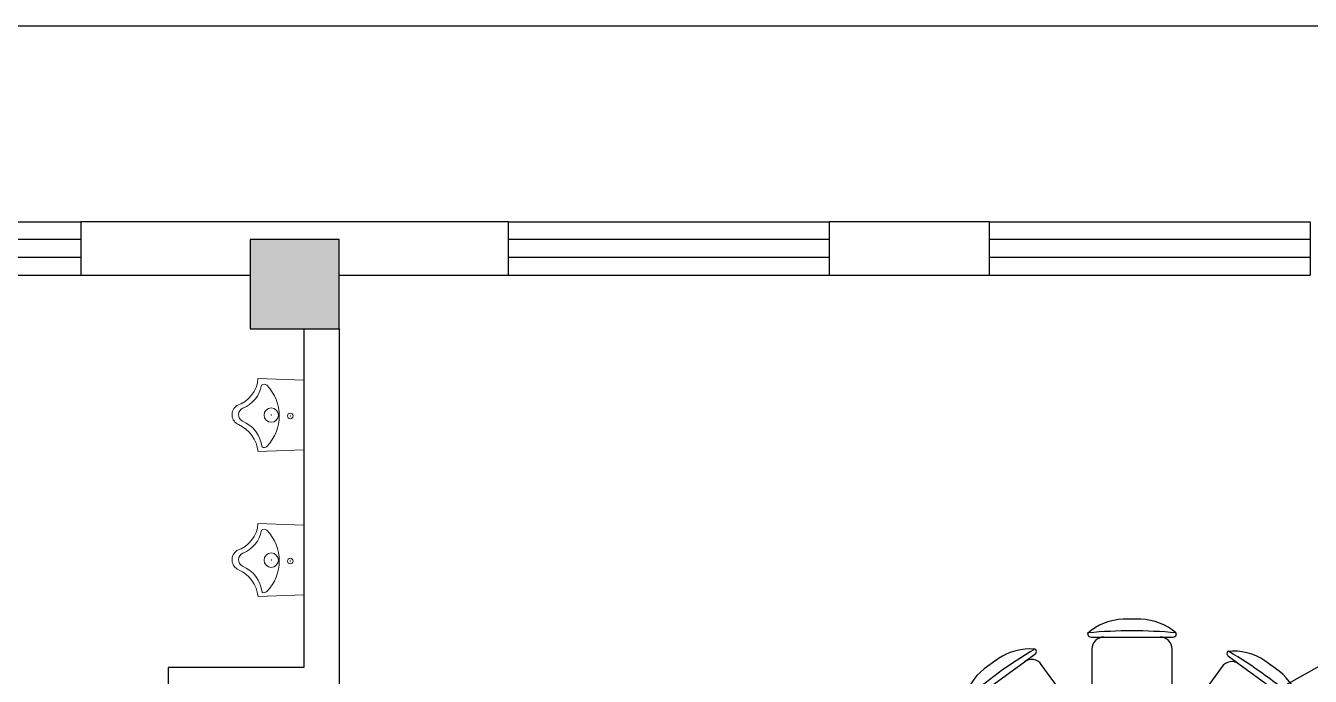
# Model space of a CAD drawing. Extents: x 2350667 to 3185789, y 309667 to 706270.
# Drawn here: x 2474762 to 2481972, y 484006 to 487656 of the extents above; entities that cross this region are included whole.
import ezdxf

# ---------------------------------------------------------------- set-up
doc = ezdxf.new("R2010")
doc.units = 0
doc.header["$LTSCALE"] = 1000
for name, color, linetype in [('0-底图', 7, 'Continuous'), ('COLUMN', 255, 'Continuous'), ('fur', 253, 'Continuous'), ('PUB_HATCH', 8, 'Continuous'), ('WALL', 2, 'Continuous'), ('WINDOW', 4, 'Continuous'), ('WIRE-消防', 1, 'Continuous'), ('洁具', 213, 'Continuous')]:
    doc.layers.add(name, color=color, linetype=linetype)
doc.layers.add('LVTRY', color=8, linetype='Continuous', lineweight=9)

# ---------------------------------------------------------------- blocks, each defined once
blk = doc.blocks.new('$lvtry$00000226')
at = {"color": 0}
blk.add_line((-180.9, -233.6), (-180.9, -233.6), dxfattribs=at)
blk.add_lwpolyline([(52.9, -374.4, -0.307493), (204.8, -256.5), (195.1, 0), (-195.1, 0), (-205.1, -255.8, -0.265776), (-54.3, -365.7, 0.591279)], format="xyb", close=True, dxfattribs=at)
for centre, radius in [((-5.6, -75), 15.8), ((-0.7, -182), 40.3)]:
    blk.add_circle(centre, radius, dxfattribs=at)
for centre, radius, start, end in [((-4.8, -381.5), 244.6, 45.41426, 134.58574), ((-160.6, -223.5), 22.7, 134.58574, 206.45735), ((152.7, -221.8), 20.3, 314.58574, 45.41426), ((-200.2, -411.9), 179.3, 22.29844, 83.80425), ((198.8, -407.2), 174, 100.56764, 157.70342), ((1.2, -326.2), 39.6, 206.43535, 337.70342)]:
    blk.add_arc(centre, radius, start, end, dxfattribs=at)
for p in [(-5.6, -75), (-0.7, -182)]:
    blk.add_point(p, dxfattribs=at)
blk = doc.blocks.new('$WINLIB2D$00000001')
at = {"color": 0}
for points in [[(-0.5, 0.5), (-0.5, -0.5)], [(-0.5, 0.5), (0.5, 0.5)], [(0.5, -0.5), (0.5, 0.5)], [(0.5, 0.1667), (-0.5, 0.1667)], [(0.5, -0.1667), (-0.5, -0.1667)], [(-0.5, -0.5), (0.5, -0.5)]]:
    blk.add_lwpolyline(points, dxfattribs=at)
blk = doc.blocks.new('$plan$00002741')
at = {"layer": 'fur'}
for p, q in [((-146.9, 1240.2, 0), (168.1, 1240.2, 0)), ((-847.8, 917, 0), (-593, 1102.2, 0)), ((610.1, 1089.7, 0), (865, 904.6, 0)), ((-1224.9, 243.5, 0), (-1127.6, 543.1, 0)), ((1134.1, 523, 0), (1231.5, 223.4, 0)), ((-1134.1, -523, 0), (-1231.5, -223.4, 0)), ((1224.9, -243.5, 0), (1127.6, -543.1, 0)), ((-610.1, -1089.7, 0), (-865, -904.6, 0)), ((847.8, -917, 0), (593, -1102.2, 0)), ((146.9, -1240.2, 0), (-168.1, -1240.2, 0))]:
    blk.add_line(p, q, dxfattribs=at)
at = {"layer": 'fur', "elevation": 0}
for points in [[(-239.4, 1260.2, 0.414214), (-219.4, 1240.2), (-146.9, 1240.2, 0.414214), (-214.4, 1172.7), (-214.4, 947.7, 0.414214), (-146.9, 880.2), (168.1, 880.2, 0.414214), (235.6, 947.7), (235.6, 1172.7, 0.414214), (168.1, 1240.2), (240.6, 1240.2, 0.302537), (259.1, 1252.5, 0.324647), (256.3, 1264, 0.171658), (60.2, 1340.2), (-39, 1340.2, 0.176269)], [(-934.4, 878.8, 0.414214), (-906.5, 874.4), (-847.8, 917, 0.414214), (-862.8, 822.7), (-730.5, 640.7, 0.414214), (-636.2, 625.8), (-381.4, 810.9, 0.414214), (-366.5, 905.2), (-498.7, 1087.2, 0.414214), (-593, 1102.2), (-534.3, 1144.8, 0.302537), (-526.6, 1165.6, 0.324647), (-535.5, 1173.2, 0.171658), (-739.1, 1119.6), (-819.3, 1061.4, 0.176269)], [(547.1, 1160.3, 0.414214), (551.5, 1132.3), (610.1, 1089.7, 0.414214), (515.9, 1074.8), (383.6, 892.8, 0.414214), (398.5, 798.5), (653.4, 613.3, 0.414214), (747.7, 628.3), (879.9, 810.3, 0.414214), (865, 904.6), (923.6, 862, 0.302537), (945.8, 861.1, 0.324647), (950.3, 871.9, 0.171658), (836.4, 1048.9), (756.2, 1107.2, 0.176269)], [(-1272.5, 161.7, 0.414214), (-1247.3, 174.6), (-1224.9, 243.5, 0.414214), (-1181.6, 158.5), (-967.6, 89, 0.414214), (-882.6, 132.3), (-785.2, 431.9, 0.414214), (-828.5, 516.9), (-1042.5, 586.5, 0.414214), (-1127.6, 543.1), (-1105.2, 612.1, 0.302537), (-1111.2, 633.4, 0.324647), (-1122.9, 634.4, 0.171658), (-1256, 471.4), (-1286.7, 377.1, 0.176269)], [(1124.6, 617.1, 0.414214), (1111.7, 591.9), (1134.1, 523, 0.414214), (1049.1, 566.3), (835.1, 496.8, 0.414214), (791.8, 411.7), (889.1, 112.1, 0.414214), (974.2, 68.8), (1188.1, 138.3, 0.414214), (1231.5, 223.4), (1253.9, 154.4, 0.302537), (1271.3, 140.7, 0.324647), (1281.3, 146.8, 0.171658), (1293.2, 356.9), (1262.6, 451.2, 0.176269)], [(-1124.6, -617.1, 0.414214), (-1111.7, -591.9), (-1134.1, -523, 0.414214), (-1049.1, -566.3), (-835.1, -496.8, 0.414214), (-791.8, -411.7), (-889.1, -112.1, 0.414214), (-974.2, -68.8), (-1188.1, -138.3, 0.414214), (-1231.5, -223.4), (-1253.9, -154.4, 0.302537), (-1271.3, -140.7, 0.324647), (-1281.3, -146.8, 0.171658), (-1293.2, -356.9), (-1262.6, -451.2, 0.176269)], [(1272.5, -161.7, 0.414214), (1247.3, -174.6), (1224.9, -243.5, 0.414214), (1181.6, -158.5), (967.6, -89, 0.414214), (882.6, -132.3), (785.2, -431.9, 0.414214), (828.5, -516.9), (1042.5, -586.5, 0.414214), (1127.6, -543.1), (1105.2, -612.1, 0.302537), (1111.2, -633.4, 0.324647), (1122.9, -634.4, 0.171658), (1256, -471.4), (1286.7, -377.1, 0.176269)], [(-547.1, -1160.3, 0.414214), (-551.5, -1132.3), (-610.1, -1089.7, 0.414214), (-515.9, -1074.8), (-383.6, -892.8, 0.414214), (-398.5, -798.5), (-653.4, -613.3, 0.414214), (-747.7, -628.3), (-879.9, -810.3, 0.414214), (-865, -904.6), (-923.6, -862, 0.302537), (-945.8, -861.1, 0.324647), (-950.3, -871.9, 0.171658), (-836.4, -1048.9), (-756.2, -1107.2, 0.176269)], [(934.4, -878.8, 0.414214), (906.5, -874.4), (847.8, -917, 0.414214), (862.8, -822.7), (730.5, -640.7, 0.414214), (636.2, -625.8), (381.4, -810.9, 0.414214), (366.5, -905.2), (498.7, -1087.2, 0.414214), (593, -1102.2), (534.3, -1144.8, 0.302537), (526.6, -1165.6, 0.324647), (535.5, -1173.2, 0.171658), (739.1, -1119.6), (819.3, -1061.4, 0.176269)], [(239.4, -1260.2, 0.414214), (219.4, -1240.2), (146.9, -1240.2, 0.414214), (214.4, -1172.7), (214.4, -947.7, 0.414214), (146.9, -880.2), (-168.1, -880.2, 0.414214), (-235.6, -947.7), (-235.6, -1172.7, 0.414214), (-168.1, -1240.2), (-240.6, -1240.2, 0.302537), (-259.1, -1252.5, 0.324647), (-256.3, -1264, 0.171658), (-60.2, -1340.2), (39, -1340.2, 0.176269)]]:
    blk.add_lwpolyline(points, format="xyb", close=True, dxfattribs=at)
at = {"layer": 'fur'}
blk.add_circle((0, 0, 0), 800, dxfattribs=at)
for centre, radius, start, end in [((-228.6, 1256.4, 0), 10, 130.72654, 202.66999), ((10.6, -1437.6, 0), 2712.7, 84.8023, 95.1977), ((853.6, -1156.8, 0), 2712.7, 120.8023, 131.1977), ((553.5, 1150.8, 0), 10, 94.72654, 166.66999), ((-836.4, -1169.3, 0), 2712.7, 48.8023, 59.1977), ((-923.4, 882.1, 0), 10, 166.72654, 238.66999), ((1370.5, -434.2, 0), 2712.7, 156.8023, 167.1977), ((1124.2, 605.7, 0), 10, 58.72654, 130.66999), ((-1364, -454.3, 0), 2712.7, 12.8023, 23.1977), ((-1265.5, 170.8, 0), 10, 202.72654, 274.66999), ((1364, 454.3, 0), 2712.7, 192.8023, 203.1977), ((-1370.5, 434.2, 0), 2712.7, 336.8023, 347.1977), ((1265.5, -170.8, 0), 10, 22.72654, 94.66999), ((-1124.2, -605.7, 0), 10, 238.72654, 310.66999), ((836.4, 1169.3, 0), 2712.7, 228.8023, 239.1977), ((-853.6, 1156.8, 0), 2712.7, 300.8023, 311.1977), ((923.4, -882.1, 0), 10, 346.72654, 58.66999), ((-553.5, -1150.8, 0), 10, 274.72654, 346.66999), ((-10.6, 1437.6, 0), 2712.7, 264.8023, 275.1977), ((228.6, -1256.4, 0), 10, 310.72654, 22.66999)]:
    blk.add_arc(centre, radius, start, end, dxfattribs=at)
blk = doc.blocks.new('cghch')
at = {"layer": 'PUB_HATCH'}
blk.add_hatch(color=256, dxfattribs=at).paths.add_polyline_path([(2152094.1, 9398), (2152094.1, 9898), (2151594.1, 9898), (2151594.1, 9398)])
blk.add_lwpolyline([(2143644.1, -3902), (2143644.1, -3902), (2143644.1, -3902), (2143644.1, -3902), (2143644.1, 11098), (2159144.1, 11098)])
at = {"layer": 'COLUMN'}
for p, q in [((2152094.1, 9898), (2151594.1, 9898)), ((2151594.1, 9898), (2151594.1, 9398)), ((2152094.1, 9398), (2152094.1, 9898)), ((2151594.1, 9398), (2152094.1, 9398))]:
    blk.add_line(p, q, dxfattribs=at)
at = {"layer": 'WALL'}
for p, q in [((2152019.1, 9998), (2150644.1, 9998)), ((2150644.1, 9998), (2150644.1, 9698)), ((2153044.1, 9998), (2152019.1, 9998)), ((2153044.1, 9698), (2153044.1, 9998)), ((2155744.1, 9998), (2154844.1, 9998)), ((2154844.1, 9998), (2154844.1, 9698)), ((2155744.1, 9698), (2155744.1, 9998)), ((2150644.1, 9698), (2151594.1, 9698)), ((2152094.1, 9698), (2153044.1, 9698)), ((2154844.1, 9698), (2155744.1, 9698)), ((2151894.1, 9398), (2151894.1, 7498)), ((2152094.1, 9398), (2152094.1, 7398)), ((2151894.1, 7498), (2151133.9, 7498)), ((2151133.9, 7498), (2151133.9, 7298))]:
    blk.add_line(p, q, dxfattribs=at)
at = {"layer": 'LVTRY', "yscale": -1, "rotation": 90.00000000000006}
for p in [(2151894.1, 8914), (2151894.1, 8100.2)]:
    blk.add_blockref('$lvtry$00000226', p, dxfattribs=at)
at = {"layer": 'WINDOW', "xscale": -1800, "yscale": 300, "zscale": -1800, "rotation": 180}
for p in [(2149744.1, 9848), (2153944.1, 9848), (2156644.1, 9848)]:
    blk.add_blockref('$WINLIB2D$00000001', p, dxfattribs=at)
at = {"layer": '洁具'}
blk.add_blockref('$plan$00002741', (2156532.8, 6427.7), dxfattribs=at)

msp = doc.modelspace()

# ---------------------------------------------------------------- linework, layer by layer
at = {"layer": 'WIRE-消防'}
msp.add_line((2479822.4, 482833, 4200), (2484757.6, 485591.7), dxfattribs=at)

# ---------------------------------------------------------------- block references
at = {"layer": '0-底图'}
msp.add_blockref('cghch', (324428.4, 476557.7), dxfattribs=at)

doc.saveas('drawing.dxf')
